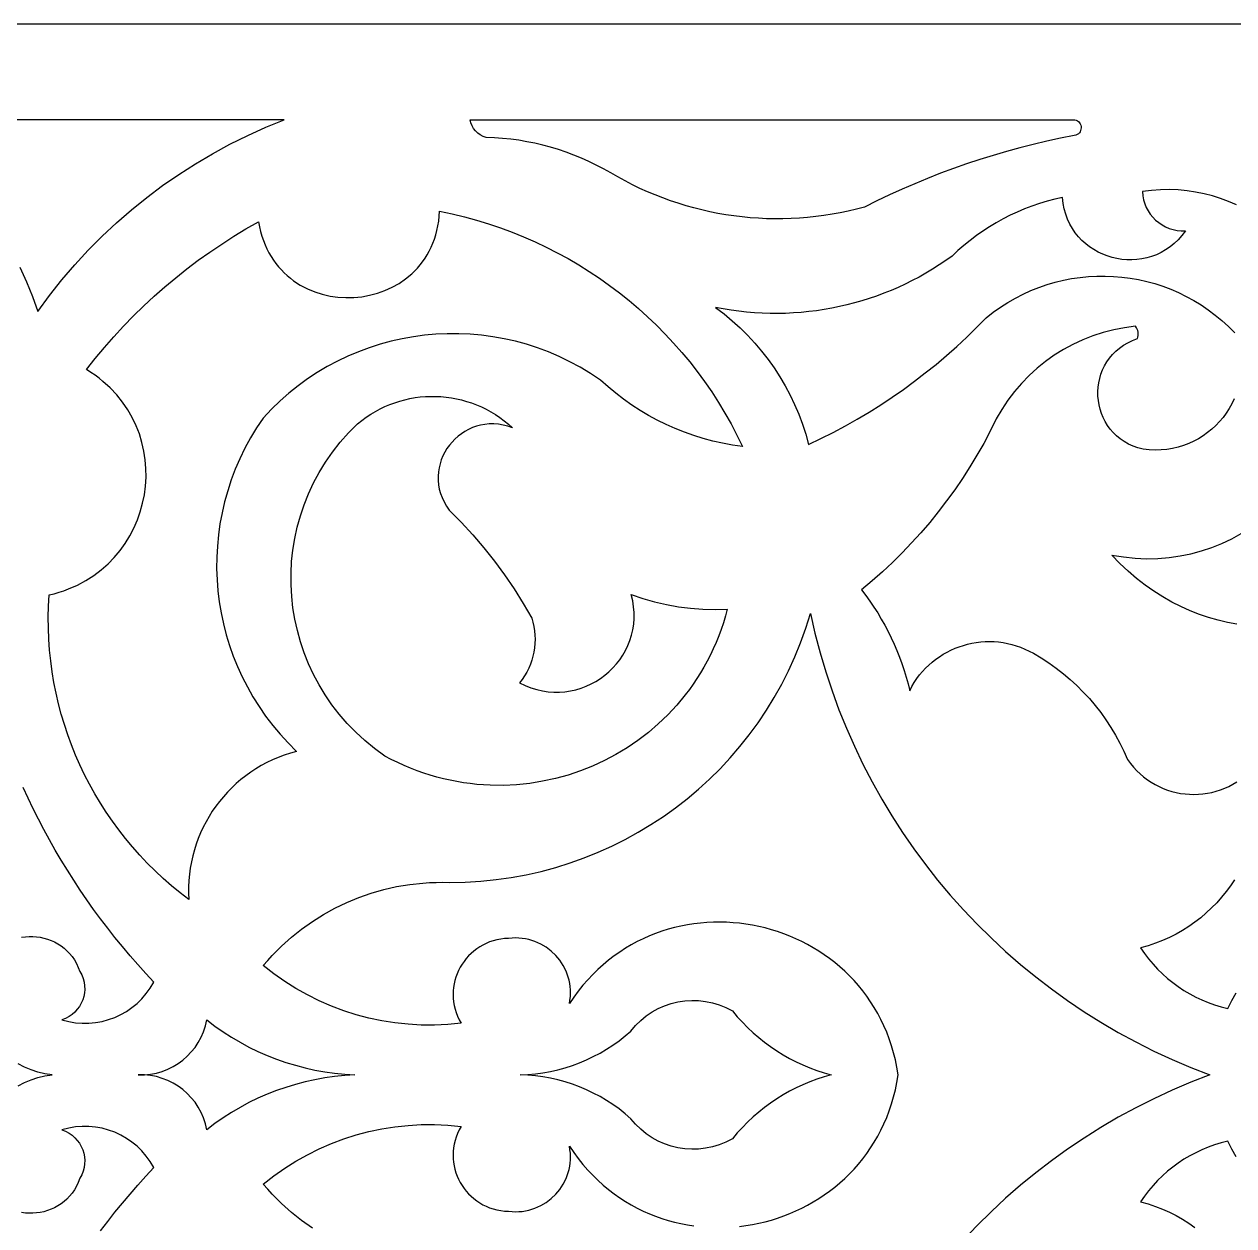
# Model space of a CAD drawing. Extents: x -350 to 350, y -250 to 250.
# Drawn here: x -138 to -87.3, y 143.7 to 194 of the extents above; entities that cross this region are included whole.
import ezdxf

# ---------------------------------------------------------------- set-up
doc = ezdxf.new("R2010")
doc.units = 0
doc.layers.add('BITMAP_LAYER', color=18, linetype='CONTINUOUS')
doc.layers.add('LAYER_2', color=174, linetype='CONTINUOUS')

msp = doc.modelspace()

# ---------------------------------------------------------------- linework, layer by layer
at = {"layer": 'BITMAP_LAYER'}
for points in [[(-138.183, 183.821), (-137.907, 183.216), (-137.655, 182.6), (-137.427, 181.974), (-136.934, 182.644), (-136.417, 183.294), (-135.878, 183.924), (-135.317, 184.532), (-134.735, 185.119), (-134.131, 185.684), (-133.508, 186.226), (-132.865, 186.744), (-132.203, 187.24), (-131.524, 187.71), (-130.827, 188.157), (-130.113, 188.578), (-129.383, 188.973), (-128.637, 189.342), (-127.877, 189.684), (-127.103, 189.999), (-139.909, 189.999)], [(-87.215, 186.433), (-87.542, 186.575), (-87.876, 186.701), (-88.218, 186.809), (-88.567, 186.899), (-88.922, 186.971), (-89.283, 187.025), (-89.649, 187.059), (-90.02, 187.073), (-90.395, 187.067), (-90.773, 187.04), (-91.154, 186.992), (-91.139, 186.816), (-91.106, 186.646), (-91.057, 186.483), (-90.993, 186.327), (-90.913, 186.179), (-90.821, 186.04), (-90.715, 185.912), (-90.598, 185.794), (-90.47, 185.689), (-90.331, 185.595), (-90.184, 185.515), (-90.029, 185.45), (-89.867, 185.399), (-89.698, 185.365), (-89.524, 185.347), (-89.346, 185.347), (-89.494, 185.151), (-89.652, 184.973), (-89.82, 184.813), (-89.996, 184.671), (-90.18, 184.545), (-90.37, 184.437), (-90.566, 184.345), (-90.766, 184.27), (-90.97, 184.211), (-91.177, 184.169), (-91.386, 184.141), (-91.595, 184.13), (-91.805, 184.133), (-92.013, 184.151), (-92.22, 184.184), (-92.423, 184.232), (-92.623, 184.293), (-92.817, 184.369), (-93.006, 184.458), (-93.188, 184.56), (-93.363, 184.676), (-93.529, 184.805), (-93.685, 184.946), (-93.83, 185.099), (-93.965, 185.265), (-94.086, 185.442), (-94.195, 185.631), (-94.288, 185.832), (-94.367, 186.043), (-94.43, 186.266), (-94.475, 186.498), (-94.502, 186.742), (-94.827, 186.668), (-95.149, 186.584), (-95.467, 186.488), (-95.781, 186.381), (-96.091, 186.263), (-96.396, 186.135), (-96.695, 185.996), (-96.99, 185.846), (-97.279, 185.686), (-97.562, 185.516), (-97.839, 185.336), (-98.109, 185.146), (-98.373, 184.947), (-98.63, 184.738), (-98.88, 184.519), (-99.122, 184.291), (-99.391, 184.1), (-99.664, 183.917), (-99.942, 183.741), (-100.223, 183.574), (-100.509, 183.413), (-100.797, 183.261), (-101.09, 183.116), (-101.385, 182.98), (-101.684, 182.851), (-101.986, 182.73), (-102.29, 182.617), (-102.597, 182.512), (-102.906, 182.414), (-103.218, 182.325), (-103.532, 182.244), (-103.848, 182.172), (-104.166, 182.107), (-104.485, 182.05), (-104.806, 182.002), (-105.128, 181.962), (-105.451, 181.93), (-105.775, 181.907), (-106.1, 181.891), (-106.426, 181.885), (-106.752, 181.887), (-107.079, 181.897), (-107.405, 181.915), (-107.732, 181.943), (-108.059, 181.978), (-108.385, 182.023), (-108.71, 182.076), (-109.035, 182.138), (-108.679, 181.867), (-108.336, 181.583), (-108.006, 181.284), (-107.691, 180.973), (-107.391, 180.649), (-107.105, 180.313), (-106.834, 179.965), (-106.579, 179.606), (-106.34, 179.236), (-106.117, 178.856), (-105.91, 178.467), (-105.721, 178.069), (-105.549, 177.662), (-105.394, 177.247), (-105.258, 176.825), (-105.14, 176.395), (-104.619, 176.644), (-104.105, 176.904), (-103.597, 177.176), (-103.096, 177.46), (-102.603, 177.755), (-102.116, 178.06), (-101.637, 178.377), (-101.166, 178.705), (-100.702, 179.044), (-100.247, 179.393), (-99.799, 179.753), (-99.36, 180.123), (-98.93, 180.503), (-98.508, 180.894), (-98.096, 181.294), (-97.692, 181.704), (-97.398, 181.936), (-97.096, 182.151), (-96.787, 182.35), (-96.471, 182.532), (-96.148, 182.697), (-95.82, 182.846), (-95.487, 182.979), (-95.149, 183.095), (-94.808, 183.195), (-94.463, 183.279), (-94.116, 183.346), (-93.766, 183.397), (-93.416, 183.432), (-93.064, 183.451), (-92.712, 183.454), (-92.361, 183.44), (-92.01, 183.411), (-91.662, 183.366), (-91.315, 183.304), (-90.971, 183.227), (-90.631, 183.134), (-90.294, 183.025), (-89.963, 182.9), (-89.636, 182.759), (-89.315, 182.603), (-89.001, 182.431), (-88.694, 182.243), (-88.394, 182.04), (-88.103, 181.821), (-87.82, 181.586), (-87.547, 181.336), (-87.284, 181.071)], [(-87.309, 178.306), (-87.407, 178.101), (-87.518, 177.904), (-87.64, 177.714), (-87.775, 177.531), (-87.92, 177.358), (-88.077, 177.194), (-88.243, 177.039), (-88.419, 176.895), (-88.605, 176.762), (-88.799, 176.641), (-89.001, 176.532), (-89.212, 176.436), (-89.429, 176.353), (-89.654, 176.284), (-89.885, 176.23), (-90.122, 176.191), (-90.364, 176.168), (-90.612, 176.161), (-90.864, 176.172), (-91.12, 176.2), (-91.338, 176.258), (-91.543, 176.331), (-91.736, 176.419), (-91.915, 176.52), (-92.08, 176.634), (-92.233, 176.759), (-92.372, 176.895), (-92.498, 177.04), (-92.61, 177.194), (-92.709, 177.355), (-92.794, 177.523), (-92.865, 177.696), (-92.923, 177.874), (-92.967, 178.056), (-92.998, 178.24), (-93.014, 178.426), (-93.017, 178.613), (-93.006, 178.799), (-92.981, 178.985), (-92.941, 179.168), (-92.888, 179.347), (-92.821, 179.523), (-92.739, 179.693), (-92.643, 179.858), (-92.533, 180.015), (-92.409, 180.164), (-92.27, 180.304), (-92.117, 180.434), (-91.949, 180.553), (-91.767, 180.659), (-91.571, 180.753), (-91.359, 180.833), (-91.34, 180.899), (-91.329, 180.966), (-91.327, 181.034), (-91.333, 181.101), (-91.348, 181.166), (-91.37, 181.23), (-91.401, 181.291), (-91.439, 181.348), (-91.9, 181.288), (-92.353, 181.201), (-92.797, 181.086), (-93.232, 180.945), (-93.655, 180.779), (-94.066, 180.588), (-94.464, 180.372), (-94.847, 180.133), (-95.216, 179.872), (-95.568, 179.589), (-95.902, 179.284), (-96.217, 178.959), (-96.513, 178.614), (-96.789, 178.25), (-97.042, 177.867), (-97.273, 177.467), (-97.53, 176.952), (-97.8, 176.446), (-98.085, 175.947), (-98.382, 175.457), (-98.693, 174.975), (-99.017, 174.502), (-99.353, 174.038), (-99.702, 173.583), (-100.063, 173.138), (-100.437, 172.703), (-100.822, 172.278), (-101.219, 171.863), (-101.628, 171.459), (-102.048, 171.065), (-102.479, 170.683), (-102.921, 170.312), (-102.741, 170.076), (-102.568, 169.836), (-102.402, 169.591), (-102.243, 169.342), (-102.091, 169.089), (-101.946, 168.833), (-101.809, 168.572), (-101.678, 168.308), (-101.555, 168.041), (-101.439, 167.77), (-101.331, 167.497), (-101.23, 167.22), (-101.136, 166.94), (-101.05, 166.658), (-100.972, 166.373), (-100.902, 166.086), (-100.81, 166.262), (-100.709, 166.431), (-100.601, 166.592), (-100.485, 166.746), (-100.362, 166.893), (-100.233, 167.032), (-100.097, 167.164), (-99.956, 167.288), (-99.809, 167.404), (-99.656, 167.512), (-99.499, 167.612), (-99.338, 167.704), (-99.172, 167.787), (-99.002, 167.863), (-98.83, 167.929), (-98.654, 167.987), (-98.475, 168.036), (-98.294, 168.077), (-98.111, 168.108), (-97.927, 168.131), (-97.741, 168.144), (-97.554, 168.148), (-97.367, 168.143), (-97.18, 168.128), (-96.992, 168.104), (-96.806, 168.07), (-96.62, 168.026), (-96.436, 167.972), (-96.253, 167.908), (-96.072, 167.834), (-95.893, 167.75), (-95.717, 167.655), (-95.389, 167.46), (-95.07, 167.252), (-94.761, 167.031), (-94.462, 166.799), (-94.173, 166.555), (-93.895, 166.299), (-93.629, 166.033), (-93.373, 165.756), (-93.129, 165.469), (-92.897, 165.173), (-92.678, 164.866), (-92.471, 164.551), (-92.277, 164.227), (-92.096, 163.895), (-91.929, 163.554), (-91.776, 163.207), (-91.656, 163.04), (-91.527, 162.884), (-91.391, 162.738), (-91.249, 162.601), (-91.1, 162.475), (-90.945, 162.358), (-90.784, 162.252), (-90.619, 162.155), (-90.45, 162.069), (-90.276, 161.993), (-90.099, 161.926), (-89.919, 161.87), (-89.736, 161.825), (-89.552, 161.789), (-89.366, 161.764), (-89.179, 161.749), (-88.991, 161.744), (-88.803, 161.749), (-88.616, 161.765), (-88.43, 161.791), (-88.245, 161.827), (-88.062, 161.874), (-87.881, 161.932), (-87.703, 161.999), (-87.528, 162.078), (-87.357, 162.167), (-87.19, 162.266)], [(-87.196, 168.871), (-87.591, 168.944), (-87.985, 169.037), (-88.377, 169.15), (-88.767, 169.282), (-89.154, 169.435), (-89.539, 169.608), (-89.919, 169.801), (-90.296, 170.016), (-90.667, 170.253), (-91.034, 170.511), (-91.394, 170.792), (-91.749, 171.095), (-92.097, 171.421), (-92.437, 171.77), (-91.946, 171.688), (-91.459, 171.637), (-90.977, 171.617), (-90.501, 171.626), (-90.031, 171.665), (-89.57, 171.731), (-89.117, 171.824), (-88.674, 171.944), (-88.242, 172.089), (-87.821, 172.259), (-87.412, 172.452), (-87.017, 172.668)], [(-108.031, 143.654), (-107.76, 143.689), (-107.491, 143.733), (-107.223, 143.787), (-106.958, 143.85), (-106.695, 143.921), (-106.434, 144.002), (-106.176, 144.092), (-105.922, 144.191), (-105.671, 144.299), (-105.424, 144.416), (-105.181, 144.541), (-104.943, 144.675), (-104.71, 144.818), (-104.481, 144.969), (-104.258, 145.129), (-104.04, 145.297), (-103.829, 145.474), (-103.624, 145.658), (-103.425, 145.851), (-103.233, 146.052), (-103.048, 146.262), (-102.871, 146.479), (-102.702, 146.704), (-102.541, 146.937), (-102.388, 147.178), (-102.243, 147.426), (-102.108, 147.682), (-101.982, 147.946), (-101.866, 148.217), (-101.759, 148.496), (-101.663, 148.782), (-101.577, 149.076), (-101.502, 149.377), (-101.438, 149.685), (-101.385, 150), (-101.438, 150.315), (-101.502, 150.623), (-101.577, 150.924), (-101.663, 151.218), (-101.759, 151.504), (-101.866, 151.783), (-101.982, 152.054), (-102.108, 152.318), (-102.243, 152.574), (-102.388, 152.822), (-102.541, 153.063), (-102.702, 153.296), (-102.871, 153.521), (-103.048, 153.738), (-103.233, 153.948), (-103.425, 154.149), (-103.624, 154.342), (-103.829, 154.526), (-104.04, 154.703), (-104.258, 154.871), (-104.481, 155.031), (-104.71, 155.182), (-104.943, 155.325), (-105.181, 155.459), (-105.424, 155.584), (-105.671, 155.701), (-105.922, 155.809), (-106.176, 155.908), (-106.434, 155.998), (-106.695, 156.079), (-106.958, 156.15), (-107.223, 156.213), (-107.491, 156.267), (-107.76, 156.311), (-108.031, 156.346), (-108.303, 156.372), (-108.576, 156.388), (-108.849, 156.394), (-109.123, 156.391), (-109.396, 156.378), (-109.67, 156.356), (-109.942, 156.323), (-110.214, 156.281), (-110.484, 156.229), (-110.753, 156.166), (-111.019, 156.094), (-111.284, 156.012), (-111.546, 155.919), (-111.806, 155.816), (-112.062, 155.703), (-112.315, 155.579), (-112.564, 155.445), (-112.809, 155.3), (-113.05, 155.144), (-113.287, 154.978), (-113.518, 154.801), (-113.745, 154.614), (-113.966, 154.415), (-114.181, 154.205), (-114.39, 153.985), (-114.592, 153.753), (-114.788, 153.51), (-114.977, 153.256), (-115.159, 152.991), (-115.134, 153.134), (-115.118, 153.276), (-115.111, 153.417), (-115.113, 153.556), (-115.124, 153.693), (-115.143, 153.828), (-115.169, 153.961), (-115.204, 154.09), (-115.295, 154.341), (-115.413, 154.577), (-115.558, 154.798), (-115.727, 155), (-115.918, 155.182), (-116.129, 155.342), (-116.358, 155.477), (-116.603, 155.586), (-116.731, 155.63), (-116.862, 155.666), (-116.997, 155.695), (-117.134, 155.716), (-117.274, 155.728), (-117.416, 155.732), (-117.56, 155.727), (-117.706, 155.714), (-117.874, 155.705), (-118.038, 155.685), (-118.197, 155.654), (-118.351, 155.614), (-118.5, 155.564), (-118.644, 155.505), (-118.782, 155.437), (-118.914, 155.361), (-119.04, 155.277), (-119.16, 155.185), (-119.273, 155.087), (-119.379, 154.981), (-119.478, 154.87), (-119.57, 154.753), (-119.654, 154.631), (-119.73, 154.504), (-119.798, 154.372), (-119.858, 154.237), (-119.91, 154.097), (-119.952, 153.955), (-119.986, 153.81), (-120.01, 153.663), (-120.025, 153.514), (-120.03, 153.363), (-120.025, 153.212), (-120.01, 153.06), (-119.984, 152.908), (-119.948, 152.756), (-119.9, 152.605), (-119.842, 152.455), (-119.772, 152.307), (-119.69, 152.161), (-120.249, 152.107), (-120.808, 152.081), (-121.365, 152.084), (-121.919, 152.116), (-122.47, 152.175), (-123.016, 152.261), (-123.556, 152.375), (-124.089, 152.516), (-124.614, 152.684), (-125.131, 152.878), (-125.637, 153.098), (-126.132, 153.344), (-126.615, 153.615), (-127.085, 153.911), (-127.541, 154.232), (-127.982, 154.578), (-127.799, 154.791), (-127.612, 154.997), (-127.22, 155.392), (-126.808, 155.762), (-126.377, 156.106), (-125.928, 156.425), (-125.463, 156.717), (-124.983, 156.982), (-124.489, 157.219), (-123.982, 157.428), (-123.463, 157.609), (-122.934, 157.76), (-122.396, 157.882), (-121.85, 157.973), (-121.298, 158.033), (-121.019, 158.052), (-120.74, 158.062), (-120.459, 158.065), (-120.178, 158.059), (-119.523, 158.071), (-118.874, 158.11), (-118.231, 158.175), (-117.595, 158.266), (-116.966, 158.382), (-116.345, 158.522), (-115.733, 158.687), (-115.13, 158.875), (-114.537, 159.087), (-113.955, 159.322), (-113.384, 159.579), (-112.824, 159.857), (-112.277, 160.158), (-111.743, 160.479), (-111.222, 160.821), (-110.716, 161.183), (-110.225, 161.564), (-109.749, 161.965), (-109.289, 162.384), (-108.846, 162.821), (-108.42, 163.277), (-108.012, 163.749), (-107.623, 164.238), (-107.253, 164.744), (-106.903, 165.266), (-106.573, 165.803), (-106.264, 166.355), (-105.977, 166.921), (-105.712, 167.502), (-105.471, 168.096), (-105.252, 168.703), (-105.058, 169.323), (-104.87, 168.497), (-104.657, 167.68), (-104.418, 166.874), (-104.154, 166.078), (-103.866, 165.293), (-103.554, 164.52), (-103.219, 163.759), (-102.86, 163.01), (-102.478, 162.275), (-102.073, 161.552), (-101.647, 160.844), (-101.199, 160.15), (-100.73, 159.471), (-100.24, 158.807), (-99.73, 158.159), (-99.2, 157.527), (-98.65, 156.911), (-98.081, 156.313), (-97.494, 155.733), (-96.888, 155.17), (-96.264, 154.626), (-95.622, 154.101), (-94.964, 153.596), (-94.289, 153.11), (-93.597, 152.645), (-92.89, 152.201), (-92.167, 151.778), (-91.429, 151.377), (-90.676, 150.998), (-89.909, 150.642), (-89.128, 150.309), (-88.334, 150), (-89.128, 149.691), (-89.909, 149.358), (-90.676, 149.002), (-91.429, 148.623), (-92.167, 148.222), (-92.89, 147.799), (-93.597, 147.355), (-94.289, 146.89), (-94.964, 146.404), (-95.622, 145.899), (-96.264, 145.374), (-96.888, 144.83), (-97.494, 144.267), (-98.081, 143.687), (-98.65, 143.089)], [(-138.108, 155.765), (-137.952, 155.786), (-137.795, 155.797), (-137.638, 155.796), (-137.482, 155.785), (-137.326, 155.763), (-137.173, 155.73), (-137.022, 155.687), (-136.874, 155.632), (-136.73, 155.567), (-136.591, 155.491), (-136.457, 155.405), (-136.33, 155.307), (-136.209, 155.2), (-136.096, 155.081), (-135.991, 154.952), (-135.895, 154.812), (-135.808, 154.662), (-135.732, 154.502), (-135.668, 154.331), (-135.59, 154.186), (-135.532, 154.037), (-135.492, 153.886), (-135.47, 153.733), (-135.465, 153.581), (-135.477, 153.43), (-135.506, 153.281), (-135.55, 153.137), (-135.61, 152.999), (-135.685, 152.867), (-135.774, 152.744), (-135.877, 152.631), (-135.993, 152.528), (-136.122, 152.438), (-136.263, 152.362), (-136.417, 152.301), (-136.134, 152.228), (-135.851, 152.181), (-135.568, 152.159), (-135.286, 152.162), (-135.008, 152.189), (-134.734, 152.238), (-134.466, 152.311), (-134.206, 152.405), (-133.954, 152.522), (-133.714, 152.659), (-133.485, 152.816), (-133.269, 152.993), (-133.069, 153.189), (-132.885, 153.403), (-132.718, 153.635), (-132.571, 153.885), (-132.91, 154.248), (-133.242, 154.617), (-133.567, 154.99), (-133.886, 155.369), (-134.198, 155.752), (-134.503, 156.141), (-134.801, 156.534), (-135.093, 156.931), (-135.378, 157.333), (-135.655, 157.74), (-135.926, 158.151), (-136.19, 158.566), (-136.446, 158.985), (-136.696, 159.409), (-136.938, 159.836), (-137.173, 160.268), (-137.401, 160.703), (-137.621, 161.141), (-137.834, 161.584), (-138.039, 162.03)], [(-87.3, 158.171), (-87.467, 157.918), (-87.647, 157.673), (-87.837, 157.436), (-88.039, 157.208), (-88.252, 156.99), (-88.475, 156.781), (-88.709, 156.582), (-88.952, 156.393), (-89.205, 156.216), (-89.468, 156.05), (-89.74, 155.895), (-90.021, 155.753), (-90.31, 155.624), (-90.608, 155.508), (-90.914, 155.406), (-91.227, 155.318), (-91.064, 155.081), (-90.891, 154.854), (-90.707, 154.636), (-90.513, 154.427), (-90.31, 154.228), (-90.098, 154.04), (-89.877, 153.862), (-89.649, 153.694), (-89.412, 153.538), (-89.168, 153.392), (-88.917, 153.259), (-88.66, 153.137), (-88.396, 153.027), (-88.127, 152.929), (-87.852, 152.845), (-87.572, 152.773), (-87.411, 153.114), (-87.228, 153.431)], [(-138.248, 149.534), (-137.988, 149.674), (-137.714, 149.792), (-137.428, 149.887), (-137.131, 149.956), (-136.825, 150), (-137.131, 150.044), (-137.428, 150.113), (-137.714, 150.208), (-137.988, 150.326), (-138.248, 150.466)], [(-134.801, 143.466), (-134.503, 143.859), (-134.198, 144.248), (-133.886, 144.631), (-133.567, 145.01), (-133.242, 145.383), (-132.91, 145.752), (-132.571, 146.115), (-132.718, 146.365), (-132.885, 146.597), (-133.069, 146.811), (-133.269, 147.007), (-133.485, 147.184), (-133.714, 147.341), (-133.954, 147.478), (-134.206, 147.595), (-134.466, 147.689), (-134.734, 147.762), (-135.008, 147.811), (-135.286, 147.838), (-135.568, 147.841), (-135.851, 147.819), (-136.134, 147.772), (-136.417, 147.699), (-136.263, 147.638), (-136.122, 147.562), (-135.993, 147.472), (-135.877, 147.369), (-135.774, 147.256), (-135.685, 147.133), (-135.61, 147.001), (-135.55, 146.863), (-135.506, 146.719), (-135.477, 146.57), (-135.465, 146.419), (-135.47, 146.267), (-135.492, 146.114), (-135.532, 145.963), (-135.59, 145.814), (-135.668, 145.669), (-135.732, 145.498), (-135.808, 145.338), (-135.895, 145.188), (-135.991, 145.048), (-136.096, 144.919), (-136.209, 144.8), (-136.33, 144.693), (-136.457, 144.595), (-136.591, 144.509), (-136.73, 144.433), (-136.874, 144.368), (-137.022, 144.313), (-137.173, 144.27), (-137.326, 144.237), (-137.482, 144.215), (-137.638, 144.204), (-137.795, 144.203), (-137.952, 144.214), (-138.108, 144.235)], [(-125.928, 143.575), (-126.377, 143.894), (-126.808, 144.238), (-127.22, 144.608), (-127.418, 144.803), (-127.612, 145.003), (-127.799, 145.209), (-127.982, 145.422), (-127.541, 145.768), (-127.085, 146.089), (-126.615, 146.385), (-126.132, 146.656), (-125.637, 146.902), (-125.131, 147.122), (-124.614, 147.316), (-124.089, 147.484), (-123.556, 147.625), (-123.016, 147.739), (-122.47, 147.825), (-121.919, 147.884), (-121.365, 147.916), (-120.808, 147.919), (-120.249, 147.893), (-119.69, 147.839), (-119.772, 147.693), (-119.842, 147.545), (-119.9, 147.395), (-119.948, 147.244), (-119.984, 147.092), (-120.01, 146.94), (-120.025, 146.788), (-120.03, 146.637), (-120.025, 146.486), (-120.01, 146.337), (-119.986, 146.19), (-119.952, 146.045), (-119.91, 145.903), (-119.858, 145.763), (-119.798, 145.628), (-119.73, 145.496), (-119.654, 145.369), (-119.57, 145.247), (-119.478, 145.13), (-119.379, 145.019), (-119.273, 144.913), (-119.16, 144.815), (-119.04, 144.723), (-118.914, 144.639), (-118.782, 144.563), (-118.644, 144.495), (-118.5, 144.436), (-118.351, 144.386), (-118.197, 144.346), (-118.038, 144.315), (-117.874, 144.295), (-117.706, 144.286), (-117.56, 144.273), (-117.416, 144.268), (-117.274, 144.272), (-117.134, 144.284), (-116.997, 144.305), (-116.862, 144.334), (-116.731, 144.37), (-116.603, 144.414), (-116.358, 144.523), (-116.129, 144.658), (-115.918, 144.818), (-115.727, 145), (-115.558, 145.202), (-115.413, 145.423), (-115.295, 145.659), (-115.204, 145.91), (-115.169, 146.039), (-115.143, 146.172), (-115.124, 146.307), (-115.113, 146.444), (-115.111, 146.583), (-115.118, 146.724), (-115.134, 146.866), (-115.159, 147.009), (-114.977, 146.744), (-114.788, 146.49), (-114.592, 146.247), (-114.39, 146.015), (-114.181, 145.795), (-113.966, 145.585), (-113.745, 145.386), (-113.518, 145.199), (-113.287, 145.022), (-113.05, 144.856), (-112.809, 144.7), (-112.564, 144.555), (-112.315, 144.421), (-112.062, 144.297), (-111.806, 144.184), (-111.546, 144.081), (-111.284, 143.988), (-111.019, 143.906), (-110.753, 143.834), (-110.484, 143.771), (-110.214, 143.719), (-109.942, 143.677)], [(-87.228, 146.569), (-87.411, 146.886), (-87.572, 147.227), (-87.852, 147.155), (-88.127, 147.071), (-88.396, 146.973), (-88.66, 146.863), (-88.917, 146.741), (-89.168, 146.608), (-89.412, 146.462), (-89.649, 146.306), (-89.877, 146.138), (-90.098, 145.96), (-90.31, 145.772), (-90.513, 145.573), (-90.707, 145.364), (-90.891, 145.146), (-91.064, 144.919), (-91.227, 144.682), (-90.914, 144.594), (-90.608, 144.492), (-90.31, 144.376), (-90.021, 144.247), (-89.74, 144.105), (-89.468, 143.95), (-89.205, 143.784), (-88.952, 143.607)]]:
    msp.add_lwpolyline(points, dxfattribs=at)
for points in [[(-93.984, 190), (-93.923, 189.983), (-93.869, 189.955), (-93.824, 189.919), (-93.786, 189.876), (-93.757, 189.828), (-93.736, 189.775), (-93.724, 189.719), (-93.72, 189.662), (-93.725, 189.606), (-93.739, 189.551), (-93.762, 189.499), (-93.794, 189.451), (-93.836, 189.41), (-93.887, 189.376), (-93.948, 189.351), (-94.018, 189.336), (-94.59, 189.222), (-95.16, 189.099), (-95.726, 188.966), (-96.29, 188.823), (-96.852, 188.669), (-97.41, 188.506), (-97.965, 188.333), (-98.517, 188.15), (-99.065, 187.957), (-99.61, 187.755), (-100.151, 187.543), (-100.689, 187.321), (-101.222, 187.09), (-101.751, 186.849), (-102.277, 186.598), (-102.798, 186.338), (-103.135, 186.25), (-103.474, 186.17), (-103.814, 186.1), (-104.155, 186.038), (-104.497, 185.984), (-104.839, 185.94), (-105.182, 185.904), (-105.525, 185.877), (-105.869, 185.859), (-106.212, 185.849), (-106.555, 185.848), (-106.898, 185.855), (-107.24, 185.871), (-107.582, 185.896), (-107.923, 185.929), (-108.263, 185.971), (-108.601, 186.021), (-108.939, 186.079), (-109.275, 186.146), (-109.609, 186.222), (-109.941, 186.306), (-110.271, 186.398), (-110.6, 186.499), (-110.925, 186.608), (-111.249, 186.725), (-111.57, 186.85), (-111.887, 186.984), (-112.202, 187.126), (-112.514, 187.276), (-112.822, 187.435), (-113.127, 187.601), (-113.429, 187.776), (-113.728, 187.945), (-114.033, 188.103), (-114.342, 188.252), (-114.655, 188.391), (-114.972, 188.52), (-115.292, 188.639), (-115.616, 188.747), (-115.944, 188.846), (-116.274, 188.934), (-116.607, 189.012), (-116.942, 189.08), (-117.279, 189.137), (-117.619, 189.183), (-117.96, 189.219), (-118.303, 189.244), (-118.646, 189.259), (-118.773, 189.302), (-118.891, 189.363), (-118.997, 189.44), (-119.091, 189.53), (-119.172, 189.633), (-119.237, 189.746), (-119.286, 189.868), (-119.317, 189.998)], [(-131.099, 157.337), (-131.469, 157.622), (-131.83, 157.919), (-132.179, 158.225), (-132.517, 158.541), (-132.844, 158.866), (-133.16, 159.2), (-133.464, 159.544), (-133.757, 159.895), (-134.038, 160.255), (-134.307, 160.623), (-134.564, 160.998), (-134.809, 161.381), (-135.042, 161.771), (-135.262, 162.167), (-135.47, 162.57), (-135.666, 162.979), (-135.848, 163.393), (-136.017, 163.814), (-136.174, 164.239), (-136.317, 164.669), (-136.447, 165.104), (-136.563, 165.543), (-136.665, 165.985), (-136.754, 166.432), (-136.829, 166.882), (-136.89, 167.335), (-136.937, 167.79), (-136.969, 168.249), (-136.987, 168.709), (-136.99, 169.171), (-136.978, 169.634), (-136.952, 170.099), (-136.741, 170.151), (-136.535, 170.21), (-136.334, 170.275), (-136.139, 170.348), (-135.765, 170.512), (-135.412, 170.7), (-135.081, 170.911), (-134.773, 171.144), (-134.487, 171.396), (-134.224, 171.667), (-133.983, 171.954), (-133.766, 172.256), (-133.572, 172.571), (-133.403, 172.899), (-133.257, 173.237), (-133.135, 173.583), (-133.038, 173.937), (-132.966, 174.297), (-132.918, 174.66), (-132.896, 175.026), (-132.9, 175.393), (-132.929, 175.76), (-132.985, 176.124), (-133.067, 176.484), (-133.175, 176.839), (-133.311, 177.187), (-133.473, 177.527), (-133.663, 177.857), (-133.88, 178.175), (-134.125, 178.48), (-134.399, 178.77), (-134.701, 179.043), (-134.862, 179.174), (-135.031, 179.299), (-135.207, 179.42), (-135.391, 179.536), (-135.02, 180.006), (-134.637, 180.465), (-134.243, 180.914), (-133.838, 181.353), (-133.422, 181.781), (-132.995, 182.198), (-132.558, 182.604), (-132.11, 182.998), (-131.653, 183.381), (-131.185, 183.752), (-130.708, 184.112), (-130.222, 184.459), (-129.726, 184.794), (-129.221, 185.117), (-128.708, 185.427), (-128.186, 185.724), (-128.147, 185.517), (-128.1, 185.317), (-128.044, 185.124), (-127.981, 184.939), (-127.91, 184.76), (-127.831, 184.588), (-127.746, 184.424), (-127.655, 184.267), (-127.556, 184.116), (-127.452, 183.973), (-127.342, 183.836), (-127.227, 183.707), (-127.106, 183.584), (-126.98, 183.469), (-126.849, 183.36), (-126.715, 183.258), (-126.433, 183.076), (-126.137, 182.92), (-125.829, 182.792), (-125.511, 182.691), (-125.186, 182.617), (-124.855, 182.57), (-124.522, 182.55), (-124.188, 182.556), (-123.856, 182.589), (-123.527, 182.648), (-123.205, 182.734), (-122.891, 182.845), (-122.587, 182.982), (-122.296, 183.146), (-122.021, 183.335), (-121.763, 183.549), (-121.641, 183.666), (-121.524, 183.789), (-121.413, 183.919), (-121.308, 184.054), (-121.208, 184.196), (-121.115, 184.345), (-121.029, 184.499), (-120.949, 184.66), (-120.877, 184.827), (-120.812, 185), (-120.755, 185.18), (-120.706, 185.366), (-120.665, 185.557), (-120.633, 185.755), (-120.609, 185.959), (-120.595, 186.169), (-120.075, 186.06), (-119.56, 185.936), (-119.051, 185.797), (-118.548, 185.644), (-118.05, 185.477), (-117.56, 185.295), (-117.075, 185.1), (-116.598, 184.89), (-116.128, 184.668), (-115.665, 184.432), (-115.21, 184.183), (-114.763, 183.922), (-114.325, 183.648), (-113.894, 183.361), (-113.473, 183.062), (-113.06, 182.751), (-112.657, 182.429), (-112.264, 182.095), (-111.88, 181.749), (-111.506, 181.393), (-111.143, 181.025), (-110.791, 180.647), (-110.449, 180.258), (-110.118, 179.859), (-109.799, 179.449), (-109.492, 179.03), (-109.197, 178.601), (-108.914, 178.163), (-108.643, 177.715), (-108.385, 177.258), (-108.14, 176.793), (-107.909, 176.318), (-108.325, 176.377), (-108.738, 176.452), (-109.145, 176.544), (-109.549, 176.651), (-109.947, 176.773), (-110.339, 176.911), (-110.725, 177.064), (-111.105, 177.232), (-111.477, 177.415), (-111.843, 177.612), (-112.2, 177.824), (-112.549, 178.05), (-112.889, 178.29), (-113.22, 178.543), (-113.541, 178.81), (-113.852, 179.09), (-114.273, 179.371), (-114.702, 179.63), (-115.139, 179.867), (-115.584, 180.082), (-116.035, 180.275), (-116.492, 180.446), (-116.955, 180.595), (-117.422, 180.723), (-117.892, 180.829), (-118.366, 180.913), (-118.841, 180.976), (-119.318, 181.018), (-119.796, 181.039), (-120.273, 181.038), (-120.75, 181.016), (-121.225, 180.974), (-121.697, 180.91), (-122.167, 180.826), (-122.632, 180.721), (-123.093, 180.595), (-123.549, 180.449), (-123.998, 180.282), (-124.44, 180.095), (-124.875, 179.887), (-125.302, 179.659), (-125.719, 179.412), (-126.126, 179.144), (-126.522, 178.856), (-126.908, 178.548), (-127.28, 178.221), (-127.64, 177.873), (-127.987, 177.506), (-128.263, 177.093), (-128.518, 176.671), (-128.751, 176.242), (-128.964, 175.805), (-129.155, 175.362), (-129.325, 174.914), (-129.475, 174.46), (-129.603, 174.003), (-129.71, 173.541), (-129.797, 173.077), (-129.863, 172.611), (-129.908, 172.143), (-129.933, 171.674), (-129.937, 171.206), (-129.921, 170.737), (-129.885, 170.271), (-129.828, 169.806), (-129.751, 169.344), (-129.654, 168.885), (-129.536, 168.43), (-129.399, 167.98), (-129.242, 167.536), (-129.065, 167.098), (-128.868, 166.666), (-128.651, 166.243), (-128.415, 165.827), (-128.159, 165.421), (-127.884, 165.024), (-127.589, 164.637), (-127.275, 164.261), (-126.941, 163.898), (-126.588, 163.546), (-126.849, 163.473), (-127.105, 163.388), (-127.354, 163.293), (-127.598, 163.189), (-127.835, 163.074), (-128.066, 162.949), (-128.29, 162.816), (-128.507, 162.673), (-128.718, 162.522), (-128.92, 162.363), (-129.116, 162.195), (-129.303, 162.02), (-129.483, 161.837), (-129.655, 161.647), (-129.818, 161.45), (-129.972, 161.247), (-130.118, 161.037), (-130.254, 160.821), (-130.382, 160.6), (-130.5, 160.373), (-130.608, 160.141), (-130.706, 159.904), (-130.795, 159.663), (-130.872, 159.417), (-130.94, 159.168), (-130.997, 158.915), (-131.042, 158.659), (-131.077, 158.399), (-131.1, 158.137), (-131.111, 157.872), (-131.111, 157.605)], [(-117.543, 177.09), (-117.742, 177.16), (-117.939, 177.211), (-118.134, 177.244), (-118.326, 177.259), (-118.514, 177.259), (-118.698, 177.242), (-118.877, 177.21), (-119.051, 177.164), (-119.219, 177.105), (-119.381, 177.032), (-119.535, 176.947), (-119.683, 176.851), (-119.822, 176.744), (-119.953, 176.628), (-120.074, 176.502), (-120.186, 176.367), (-120.287, 176.225), (-120.377, 176.075), (-120.457, 175.92), (-120.524, 175.758), (-120.578, 175.592), (-120.62, 175.422), (-120.647, 175.248), (-120.661, 175.071), (-120.66, 174.893), (-120.643, 174.713), (-120.611, 174.533), (-120.562, 174.353), (-120.496, 174.174), (-120.412, 173.997), (-120.311, 173.822), (-120.19, 173.65), (-119.689, 173.139), (-119.207, 172.612), (-118.744, 172.069), (-118.301, 171.51), (-117.878, 170.936), (-117.475, 170.347), (-117.094, 169.744), (-116.734, 169.127), (-116.684, 168.952), (-116.646, 168.774), (-116.619, 168.596), (-116.603, 168.418), (-116.598, 168.239), (-116.604, 168.061), (-116.621, 167.884), (-116.648, 167.708), (-116.686, 167.534), (-116.735, 167.363), (-116.795, 167.195), (-116.864, 167.03), (-116.944, 166.869), (-117.035, 166.713), (-117.135, 166.561), (-117.245, 166.415), (-117.008, 166.3), (-116.769, 166.206), (-116.529, 166.131), (-116.289, 166.077), (-116.05, 166.041), (-115.812, 166.024), (-115.577, 166.024), (-115.344, 166.042), (-115.115, 166.077), (-114.89, 166.127), (-114.671, 166.193), (-114.457, 166.274), (-114.25, 166.369), (-114.05, 166.478), (-113.859, 166.6), (-113.676, 166.735), (-113.503, 166.881), (-113.341, 167.039), (-113.189, 167.208), (-113.049, 167.387), (-112.922, 167.575), (-112.808, 167.772), (-112.708, 167.978), (-112.623, 168.192), (-112.554, 168.413), (-112.501, 168.64), (-112.465, 168.874), (-112.447, 169.113), (-112.447, 169.357), (-112.467, 169.605), (-112.506, 169.857), (-112.567, 170.112), (-112.081, 169.946), (-111.589, 169.806), (-111.09, 169.691), (-110.587, 169.602), (-110.079, 169.539), (-109.569, 169.502), (-109.056, 169.492), (-108.543, 169.508), (-108.621, 169.218), (-108.708, 168.934), (-108.802, 168.654), (-108.903, 168.379), (-109.012, 168.11), (-109.129, 167.845), (-109.252, 167.585), (-109.383, 167.33), (-109.52, 167.08), (-109.664, 166.836), (-109.814, 166.597), (-109.971, 166.364), (-110.133, 166.136), (-110.302, 165.913), (-110.657, 165.485), (-111.035, 165.08), (-111.433, 164.698), (-111.85, 164.34), (-112.286, 164.007), (-112.739, 163.699), (-113.208, 163.417), (-113.691, 163.161), (-114.187, 162.932), (-114.695, 162.73), (-115.214, 162.556), (-115.743, 162.41), (-116.279, 162.294), (-116.823, 162.207), (-117.372, 162.15), (-117.925, 162.123), (-118.481, 162.128), (-119.039, 162.165), (-119.318, 162.195), (-119.597, 162.233), (-119.876, 162.28), (-120.155, 162.335), (-120.433, 162.398), (-120.711, 162.47), (-120.987, 162.55), (-121.263, 162.638), (-121.538, 162.735), (-121.811, 162.841), (-122.082, 162.956), (-122.353, 163.079), (-122.621, 163.212), (-122.887, 163.353), (-123.319, 163.666), (-123.726, 163.998), (-124.109, 164.349), (-124.467, 164.717), (-124.8, 165.1), (-125.108, 165.498), (-125.391, 165.91), (-125.648, 166.334), (-125.881, 166.77), (-126.088, 167.215), (-126.269, 167.67), (-126.426, 168.133), (-126.556, 168.602), (-126.661, 169.077), (-126.74, 169.556), (-126.792, 170.038), (-126.819, 170.523), (-126.82, 171.008), (-126.795, 171.494), (-126.743, 171.978), (-126.665, 172.459), (-126.56, 172.937), (-126.429, 173.41), (-126.271, 173.877), (-126.087, 174.337), (-125.875, 174.789), (-125.636, 175.232), (-125.371, 175.664), (-125.078, 176.084), (-124.758, 176.492), (-124.411, 176.885), (-124.036, 177.264), (-123.856, 177.409), (-123.671, 177.544), (-123.482, 177.67), (-123.288, 177.785), (-123.091, 177.891), (-122.889, 177.987), (-122.685, 178.074), (-122.478, 178.15), (-122.268, 178.217), (-122.055, 178.275), (-121.841, 178.322), (-121.626, 178.36), (-121.409, 178.388), (-121.192, 178.406), (-120.974, 178.415), (-120.756, 178.414), (-120.538, 178.403), (-120.321, 178.383), (-120.105, 178.353), (-119.89, 178.313), (-119.677, 178.264), (-119.466, 178.205), (-119.257, 178.137), (-119.051, 178.059), (-118.848, 177.971), (-118.649, 177.874), (-118.453, 177.767), (-118.261, 177.651), (-118.074, 177.525), (-117.892, 177.39), (-117.715, 177.245)], [(-117.226, 150), (-116.904, 150.015), (-116.585, 150.043), (-116.268, 150.086), (-115.954, 150.143), (-115.643, 150.213), (-115.336, 150.297), (-115.034, 150.394), (-114.736, 150.504), (-114.444, 150.627), (-114.157, 150.763), (-113.876, 150.911), (-113.602, 151.072), (-113.335, 151.245), (-113.075, 151.43), (-112.823, 151.628), (-112.58, 151.836), (-112.383, 152.069), (-112.168, 152.28), (-111.938, 152.468), (-111.694, 152.633), (-111.437, 152.774), (-111.171, 152.891), (-110.895, 152.984), (-110.613, 153.053), (-110.326, 153.096), (-110.036, 153.115), (-109.744, 153.107), (-109.453, 153.074), (-109.164, 153.015), (-108.879, 152.929), (-108.599, 152.815), (-108.327, 152.675), (-108.125, 152.434), (-107.913, 152.201), (-107.693, 151.978), (-107.464, 151.765), (-107.228, 151.56), (-106.984, 151.366), (-106.732, 151.181), (-106.473, 151.007), (-106.207, 150.843), (-105.935, 150.689), (-105.657, 150.546), (-105.373, 150.414), (-105.084, 150.294), (-104.789, 150.184), (-104.489, 150.086), (-104.185, 150), (-104.489, 149.914), (-104.789, 149.816), (-105.084, 149.706), (-105.373, 149.586), (-105.657, 149.454), (-105.935, 149.311), (-106.207, 149.157), (-106.473, 148.993), (-106.732, 148.819), (-106.984, 148.634), (-107.228, 148.44), (-107.464, 148.235), (-107.693, 148.022), (-107.913, 147.799), (-108.125, 147.566), (-108.327, 147.325), (-108.599, 147.185), (-108.879, 147.071), (-109.164, 146.985), (-109.453, 146.926), (-109.744, 146.893), (-110.036, 146.885), (-110.326, 146.904), (-110.613, 146.947), (-110.895, 147.016), (-111.171, 147.109), (-111.437, 147.226), (-111.694, 147.367), (-111.938, 147.532), (-112.168, 147.72), (-112.383, 147.931), (-112.58, 148.164), (-112.823, 148.372), (-113.075, 148.57), (-113.335, 148.755), (-113.602, 148.928), (-113.876, 149.089), (-114.157, 149.237), (-114.444, 149.373), (-114.736, 149.496), (-115.034, 149.606), (-115.336, 149.703), (-115.643, 149.787), (-115.954, 149.857), (-116.268, 149.914), (-116.585, 149.957), (-116.904, 149.985)], [(-133.222, 150), (-132.962, 150.003), (-132.706, 150.028), (-132.458, 150.076), (-132.217, 150.146), (-131.985, 150.235), (-131.763, 150.344), (-131.552, 150.472), (-131.353, 150.617), (-131.168, 150.779), (-130.998, 150.957), (-130.844, 151.149), (-130.706, 151.355), (-130.587, 151.574), (-130.487, 151.805), (-130.408, 152.046), (-130.351, 152.298), (-130.014, 152.043), (-129.668, 151.801), (-129.314, 151.574), (-128.952, 151.362), (-128.582, 151.164), (-128.205, 150.981), (-127.822, 150.813), (-127.432, 150.66), (-127.037, 150.523), (-126.637, 150.4), (-126.232, 150.294), (-125.822, 150.203), (-125.409, 150.128), (-124.993, 150.069), (-124.573, 150.026), (-124.152, 150), (-124.573, 149.974), (-124.993, 149.931), (-125.409, 149.872), (-125.822, 149.797), (-126.232, 149.706), (-126.637, 149.6), (-127.037, 149.477), (-127.432, 149.34), (-127.822, 149.187), (-128.205, 149.019), (-128.582, 148.836), (-128.952, 148.638), (-129.314, 148.426), (-129.668, 148.199), (-130.014, 147.957), (-130.351, 147.702), (-130.408, 147.954), (-130.487, 148.195), (-130.587, 148.426), (-130.706, 148.645), (-130.844, 148.851), (-130.998, 149.043), (-131.168, 149.221), (-131.353, 149.383), (-131.552, 149.528), (-131.763, 149.656), (-131.985, 149.765), (-132.217, 149.854), (-132.458, 149.924), (-132.706, 149.972), (-132.962, 149.997)]]:
    msp.add_lwpolyline(points, close=True, dxfattribs=at)
at = {"layer": 'LAYER_2'}
msp.add_lwpolyline([(294, 194), (-176.804, 194), (-294, 76.804), (-294, -194), (294, -194)], close=True, dxfattribs=at)

doc.saveas('drawing.dxf')
